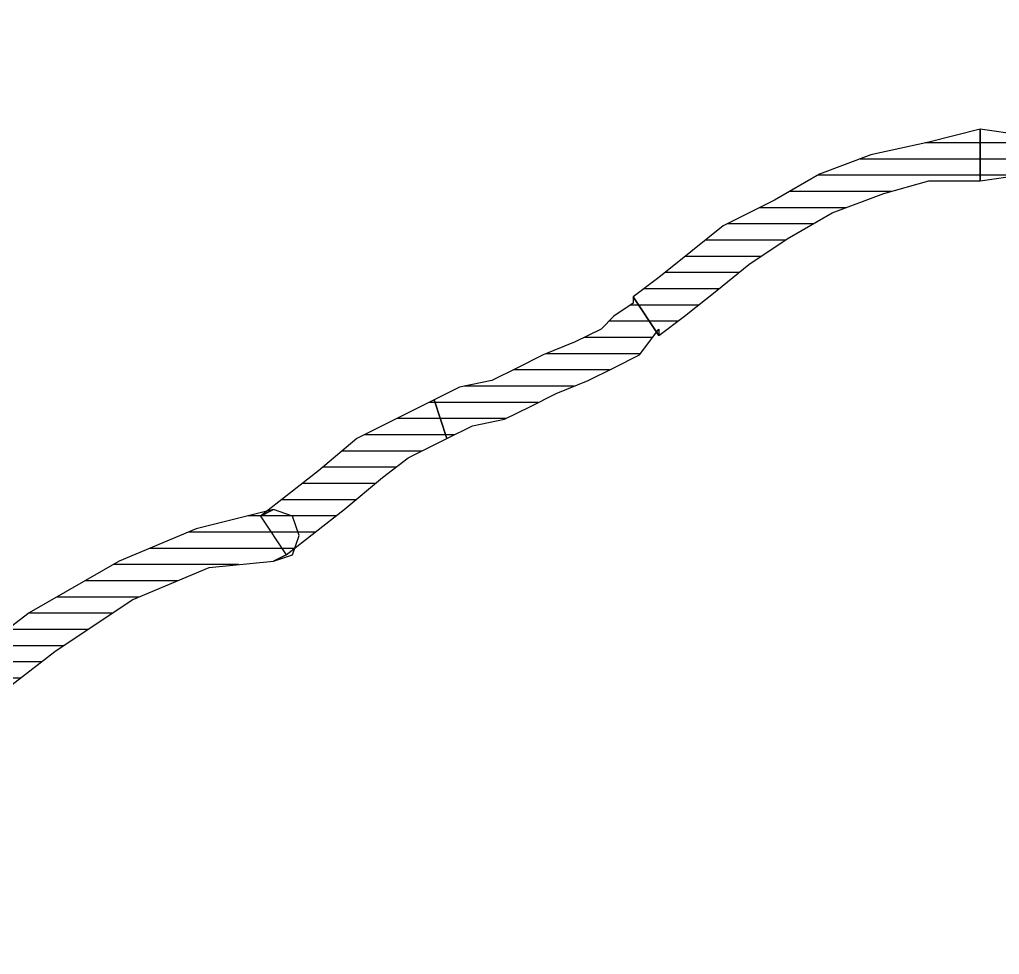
# Model space of a CAD drawing. Header units: millimetres. Extents: x 33350 to 35310, y -217097 to -211540.
# Drawn here: x 34595.44 to 34602.98, y -214315.72 to -214308.52 of the extents above; entities that cross this region are included whole.
import ezdxf

# ---------------------------------------------------------------- set-up
doc = ezdxf.new("R2010")
doc.units = ezdxf.units.MM
doc.header["$LTSCALE"] = 60
doc.header["$MEASUREMENT"] = 0
pattern_1 = [(360, (-5108.51305, -673.59423), (1e-16, 0.125), [25])]

# ---------------------------------------------------------------- blocks, each defined once
blk = doc.blocks.new('by')
at = {"ltscale": 30}
h = blk.add_hatch(dxfattribs=at)
h.set_pattern_fill('DC_LINES', color=256, scale=0.1, style=0)
h.set_pattern_definition(pattern_1)
edge = h.paths.add_edge_path(flags=0)
edge.add_line((6395.906, 2256.6477), (6395.8562, 2256.6477))
edge.add_line((6395.8562, 2256.6477), (6396.0544, 2256.4987))
edge.add_line((6396.0544, 2256.4987), (6396.153, 2256.2999))
edge.add_line((6396.153, 2256.2999), (6396.3513, 2256.2006))
edge.add_line((6396.3513, 2256.2006), (6396.4997, 2256.0516))
edge.add_line((6396.4997, 2256.0516), (6396.7468, 2255.9523))
edge.add_line((6396.7468, 2255.9523), (6396.9939, 2255.8529))
edge.add_line((6396.9939, 2255.8529), (6397.2907, 2255.7536))
edge.add_line((6397.2907, 2255.7536), (6397.6374, 2255.8032))
edge.add_line((6397.6374, 2255.8032), (6397.6374, 2255.4058))
edge.add_line((6397.6374, 2255.4058), (6397.2907, 2255.4555))
edge.add_line((6397.2907, 2255.4555), (6396.8952, 2255.5548))
edge.add_line((6396.8952, 2255.5548), (6396.6482, 2255.6542))
edge.add_line((6396.6482, 2255.6542), (6396.4001, 2255.7536))
edge.add_line((6396.4001, 2255.7536), (6396.153, 2255.9025))
edge.add_line((6396.153, 2255.9025), (6395.9548, 2256.1013))
edge.add_line((6395.9548, 2256.1013), (6395.7575, 2256.2999))
edge.add_line((6395.7575, 2256.2999), (6395.6579, 2256.449))
edge.add_line((6395.6579, 2256.449), (6395.6091, 2256.449))
h = blk.add_hatch(dxfattribs=at)
h.set_pattern_fill('DC_LINES', color=256, scale=0.1, style=0)
h.set_pattern_definition(pattern_1)
edge = h.paths.add_edge_path(flags=0)
edge.add_line((6395.906, 2256.6477), (6395.8562, 2256.6477))
edge.add_line((6395.8562, 2256.6477), (6396.0544, 2256.4987))
edge.add_line((6396.0544, 2256.4987), (6396.153, 2256.2999))
edge.add_line((6396.153, 2256.2999), (6396.3513, 2256.2006))
edge.add_line((6396.3513, 2256.2006), (6396.4997, 2256.0516))
edge.add_line((6396.4997, 2256.0516), (6396.7468, 2255.9523))
edge.add_line((6396.7468, 2255.9523), (6396.9939, 2255.8529))
edge.add_line((6396.9939, 2255.8529), (6397.2907, 2255.7536))
edge.add_line((6397.2907, 2255.7536), (6397.6374, 2255.8032))
edge.add_line((6397.6374, 2255.8032), (6397.6374, 2255.4058))
edge.add_line((6397.6374, 2255.4058), (6397.2907, 2255.4555))
edge.add_line((6397.2907, 2255.4555), (6396.8952, 2255.5548))
edge.add_line((6396.8952, 2255.5548), (6396.6482, 2255.6542))
edge.add_line((6396.6482, 2255.6542), (6396.4001, 2255.7536))
edge.add_line((6396.4001, 2255.7536), (6396.153, 2255.9025))
edge.add_line((6396.153, 2255.9025), (6395.9548, 2256.1013))
edge.add_line((6395.9548, 2256.1013), (6395.7575, 2256.2999))
edge.add_line((6395.7575, 2256.2999), (6395.6579, 2256.449))
edge.add_line((6395.6579, 2256.449), (6395.6091, 2256.449))
h = blk.add_hatch(dxfattribs=at)
h.set_pattern_fill('DC_LINES', color=256, scale=0.1, style=0)
h.set_pattern_definition(pattern_1)
edge = h.paths.add_edge_path(flags=0)
edge.add_line((6397.6374, 2255.8032), (6398.0329, 2255.7039))
edge.add_line((6398.0329, 2255.7039), (6398.4782, 2255.6045))
edge.add_line((6398.4782, 2255.6045), (6398.8738, 2255.4555))
edge.add_line((6398.8738, 2255.4555), (6399.2204, 2255.2568))
edge.add_line((6399.2204, 2255.2568), (6399.6159, 2255.0581))
edge.add_line((6399.6159, 2255.0581), (6399.864, 2254.8594))
edge.add_line((6399.864, 2254.8594), (6400.1111, 2254.6607))
edge.add_line((6400.1111, 2254.6607), (6400.3093, 2254.5117))
edge.add_line((6400.3093, 2254.5117), (6400.1111, 2254.2136))
edge.add_line((6400.1111, 2254.2136), (6399.9128, 2254.3627))
edge.add_line((6399.9128, 2254.3627), (6399.6657, 2254.5614))
edge.add_line((6399.6657, 2254.5614), (6399.4187, 2254.7601))
edge.add_line((6399.4187, 2254.7601), (6399.1218, 2254.9588))
edge.add_line((6399.1218, 2254.9588), (6398.7751, 2255.1575))
edge.add_line((6398.7751, 2255.1575), (6398.3796, 2255.3065))
edge.add_line((6398.3796, 2255.3065), (6398.0329, 2255.4058))
edge.add_line((6398.0329, 2255.4058), (6397.6374, 2255.4058))
h = blk.add_hatch(dxfattribs=at)
h.set_pattern_fill('DC_LINES', color=256, scale=0.1, style=0)
h.set_pattern_definition(pattern_1)
edge = h.paths.add_edge_path(flags=0)
edge.add_line((6397.6374, 2255.8032), (6398.0329, 2255.7039))
edge.add_line((6398.0329, 2255.7039), (6398.4782, 2255.6045))
edge.add_line((6398.4782, 2255.6045), (6398.8738, 2255.4555))
edge.add_line((6398.8738, 2255.4555), (6399.2204, 2255.2568))
edge.add_line((6399.2204, 2255.2568), (6399.6159, 2255.0581))
edge.add_line((6399.6159, 2255.0581), (6399.864, 2254.8594))
edge.add_line((6399.864, 2254.8594), (6400.1111, 2254.6607))
edge.add_line((6400.1111, 2254.6607), (6400.3093, 2254.5117))
edge.add_line((6400.3093, 2254.5117), (6400.1111, 2254.2136))
edge.add_line((6400.1111, 2254.2136), (6399.9128, 2254.3627))
edge.add_line((6399.9128, 2254.3627), (6399.6657, 2254.5614))
edge.add_line((6399.6657, 2254.5614), (6399.4187, 2254.7601))
edge.add_line((6399.4187, 2254.7601), (6399.1218, 2254.9588))
edge.add_line((6399.1218, 2254.9588), (6398.7751, 2255.1575))
edge.add_line((6398.7751, 2255.1575), (6398.3796, 2255.3065))
edge.add_line((6398.3796, 2255.3065), (6398.0329, 2255.4058))
edge.add_line((6398.0329, 2255.4058), (6397.6374, 2255.4058))
h = blk.add_hatch(dxfattribs=at)
h.set_pattern_fill('DC_LINES', color=256, scale=0.1, style=0)
h.set_pattern_definition(pattern_1)
edge = h.paths.add_edge_path(flags=0)
edge.add_line((6400.3093, 2254.5117), (6400.3093, 2254.4621))
edge.add_line((6400.3093, 2254.4621), (6400.4577, 2254.3627))
edge.add_line((6400.4577, 2254.3627), (6400.5564, 2254.2633))
edge.add_line((6400.5564, 2254.2633), (6400.7546, 2254.164))
edge.add_line((6400.7546, 2254.164), (6401.0017, 2254.0646))
edge.add_line((6401.0017, 2254.0646), (6401.1999, 2253.9653))
edge.add_line((6401.1999, 2253.9653), (6401.3972, 2253.8659))
edge.add_line((6401.3972, 2253.8659), (6401.6452, 2253.8162))
edge.add_line((6401.6452, 2253.8162), (6401.8425, 2253.7169))
edge.add_line((6401.8425, 2253.7169), (6401.7439, 2253.4188))
edge.add_line((6401.7439, 2253.4188), (6401.5456, 2253.5182))
edge.add_line((6401.5456, 2253.5182), (6401.2986, 2253.5679))
edge.add_line((6401.2986, 2253.5679), (6401.1003, 2253.6673))
edge.add_line((6401.1003, 2253.6673), (6400.903, 2253.7666))
edge.add_line((6400.903, 2253.7666), (6400.655, 2253.8659))
edge.add_line((6400.655, 2253.8659), (6400.4577, 2253.9653))
edge.add_line((6400.4577, 2253.9653), (6400.2595, 2254.0646))
edge.add_line((6400.2595, 2254.0646), (6400.1111, 2254.2633))
edge.add_line((6400.1111, 2254.2633), (6400.1111, 2254.2136))
h = blk.add_hatch(dxfattribs=at)
h.set_pattern_fill('DC_LINES', color=256, scale=0.1, style=0)
h.set_pattern_definition(pattern_1)
edge = h.paths.add_edge_path(flags=0)
edge.add_line((6400.3093, 2254.5117), (6400.3093, 2254.4621))
edge.add_line((6400.3093, 2254.4621), (6400.4577, 2254.3627))
edge.add_line((6400.4577, 2254.3627), (6400.5564, 2254.2633))
edge.add_line((6400.5564, 2254.2633), (6400.7546, 2254.164))
edge.add_line((6400.7546, 2254.164), (6401.0017, 2254.0646))
edge.add_line((6401.0017, 2254.0646), (6401.1999, 2253.9653))
edge.add_line((6401.1999, 2253.9653), (6401.3972, 2253.8659))
edge.add_line((6401.3972, 2253.8659), (6401.6452, 2253.8162))
edge.add_line((6401.6452, 2253.8162), (6401.8425, 2253.7169))
edge.add_line((6401.8425, 2253.7169), (6401.7439, 2253.4188))
edge.add_line((6401.7439, 2253.4188), (6401.5456, 2253.5182))
edge.add_line((6401.5456, 2253.5182), (6401.2986, 2253.5679))
edge.add_line((6401.2986, 2253.5679), (6401.1003, 2253.6673))
edge.add_line((6401.1003, 2253.6673), (6400.903, 2253.7666))
edge.add_line((6400.903, 2253.7666), (6400.655, 2253.8659))
edge.add_line((6400.655, 2253.8659), (6400.4577, 2253.9653))
edge.add_line((6400.4577, 2253.9653), (6400.2595, 2254.0646))
edge.add_line((6400.2595, 2254.0646), (6400.1111, 2254.2633))
edge.add_line((6400.1111, 2254.2633), (6400.1111, 2254.2136))
h = blk.add_hatch(dxfattribs=at)
h.set_pattern_fill('DC_LINES', color=256, scale=0.1, style=0)
h.set_pattern_definition(pattern_1)
edge = h.paths.add_edge_path(flags=0)
edge.add_line((6401.8425, 2253.7169), (6402.1394, 2253.5679))
edge.add_line((6402.1394, 2253.5679), (6402.4363, 2253.4188))
edge.add_line((6402.4363, 2253.4188), (6402.7331, 2253.1705))
edge.add_line((6402.7331, 2253.1705), (6403.1784, 2252.8228))
edge.add_line((6403.1784, 2252.8228), (6402.9802, 2252.5247))
edge.add_line((6402.9802, 2252.5247), (6402.5349, 2252.8725))
edge.add_line((6402.5349, 2252.8725), (6402.239, 2253.1208))
edge.add_line((6402.239, 2253.1208), (6402.0407, 2253.2698))
edge.add_line((6402.0407, 2253.2698), (6401.7439, 2253.4188))
h = blk.add_hatch(dxfattribs=at)
h.set_pattern_fill('DC_LINES', color=256, scale=0.1, style=0)
h.set_pattern_definition(pattern_1)
edge = h.paths.add_edge_path(flags=0)
edge.add_line((6401.8425, 2253.7169), (6402.1394, 2253.5679))
edge.add_line((6402.1394, 2253.5679), (6402.4363, 2253.4188))
edge.add_line((6402.4363, 2253.4188), (6402.7331, 2253.1705))
edge.add_line((6402.7331, 2253.1705), (6403.1784, 2252.8228))
edge.add_line((6403.1784, 2252.8228), (6402.9802, 2252.5247))
edge.add_line((6402.9802, 2252.5247), (6402.5349, 2252.8725))
edge.add_line((6402.5349, 2252.8725), (6402.239, 2253.1208))
edge.add_line((6402.239, 2253.1208), (6402.0407, 2253.2698))
edge.add_line((6402.0407, 2253.2698), (6401.7439, 2253.4188))
h = blk.add_hatch(dxfattribs=at)
h.set_pattern_fill('DC_LINES', color=256, scale=0.1, style=0)
h.set_pattern_definition(pattern_1)
edge = h.paths.add_edge_path(flags=0)
edge.add_line((6403.1784, 2252.8228), (6403.0798, 2252.8725))
edge.add_line((6403.0798, 2252.8725), (6403.6736, 2252.7234))
edge.add_line((6403.6736, 2252.7234), (6404.2673, 2252.475))
edge.add_line((6404.2673, 2252.475), (6404.9597, 2252.0777))
edge.add_line((6404.9597, 2252.0777), (6405.6032, 2251.581))
edge.add_line((6405.6032, 2251.581), (6406.197, 2251.0345))
edge.add_line((6406.197, 2251.0345), (6406.7409, 2250.4881))
edge.add_line((6406.7409, 2250.4881), (6407.2351, 2250.041))
edge.add_line((6407.2351, 2250.041), (6407.6316, 2249.6436))
edge.add_line((6407.6316, 2249.6436), (6407.3347, 2249.445))
edge.add_line((6407.3347, 2249.445), (6407.0378, 2249.8423))
edge.add_line((6407.0378, 2249.8423), (6406.5427, 2250.2894))
edge.add_line((6406.5427, 2250.2894), (6405.9988, 2250.8358))
edge.add_line((6405.9988, 2250.8358), (6405.405, 2251.2829))
edge.add_line((6405.405, 2251.2829), (6404.7614, 2251.7796))
edge.add_line((6404.7614, 2251.7796), (6404.1677, 2252.177))
edge.add_line((6404.1677, 2252.177), (6403.5739, 2252.4254))
edge.add_line((6403.5739, 2252.4254), (6403.0798, 2252.475))
edge.add_line((6403.0798, 2252.475), (6402.9802, 2252.5247))
edge.add_line((6402.9802, 2252.5247), (6403.0798, 2252.475))
edge.add_line((6403.0798, 2252.475), (6402.9314, 2252.5247))
edge.add_line((6402.9314, 2252.5247), (6402.8816, 2252.6737))
edge.add_line((6402.8816, 2252.6737), (6402.9314, 2252.8228))
edge.add_line((6402.9314, 2252.8228), (6403.0798, 2252.8725))
h = blk.add_hatch(dxfattribs=at)
h.set_pattern_fill('DC_LINES', color=256, scale=0.1, style=0)
h.set_pattern_definition(pattern_1)
edge = h.paths.add_edge_path(flags=0)
edge.add_line((6403.1784, 2252.8228), (6403.0798, 2252.8725))
edge.add_line((6403.0798, 2252.8725), (6403.6736, 2252.7234))
edge.add_line((6403.6736, 2252.7234), (6404.2673, 2252.475))
edge.add_line((6404.2673, 2252.475), (6404.9597, 2252.0777))
edge.add_line((6404.9597, 2252.0777), (6405.6032, 2251.581))
edge.add_line((6405.6032, 2251.581), (6406.197, 2251.0345))
edge.add_line((6406.197, 2251.0345), (6406.7409, 2250.4881))
edge.add_line((6406.7409, 2250.4881), (6407.2351, 2250.041))
edge.add_line((6407.2351, 2250.041), (6407.6316, 2249.6436))
edge.add_line((6407.6316, 2249.6436), (6407.3347, 2249.445))
edge.add_line((6407.3347, 2249.445), (6407.0378, 2249.8423))
edge.add_line((6407.0378, 2249.8423), (6406.5427, 2250.2894))
edge.add_line((6406.5427, 2250.2894), (6405.9988, 2250.8358))
edge.add_line((6405.9988, 2250.8358), (6405.405, 2251.2829))
edge.add_line((6405.405, 2251.2829), (6404.7614, 2251.7796))
edge.add_line((6404.7614, 2251.7796), (6404.1677, 2252.177))
edge.add_line((6404.1677, 2252.177), (6403.5739, 2252.4254))
edge.add_line((6403.5739, 2252.4254), (6403.0798, 2252.475))
edge.add_line((6403.0798, 2252.475), (6402.9802, 2252.5247))
edge.add_line((6402.9802, 2252.5247), (6403.0798, 2252.475))
edge.add_line((6403.0798, 2252.475), (6402.9314, 2252.5247))
edge.add_line((6402.9314, 2252.5247), (6402.8816, 2252.6737))
edge.add_line((6402.8816, 2252.6737), (6402.9314, 2252.8228))
edge.add_line((6402.9314, 2252.8228), (6403.0798, 2252.8725))
for p, q in [((6397.2907, 2255.7536, -4.5045), (6397.6374, 2255.8032, -4.5045)), ((6397.2907, 2255.7536, -4.5045), (6397.6374, 2255.8032, -4.5045)), ((6397.6374, 2255.8032, -4.5045), (6397.6374, 2255.8032, -4.5045)), ((6397.6374, 2255.8032, -4.5045), (6398.0329, 2255.7039, -4.5045)), ((6397.6374, 2255.4058, -4.5045), (6397.6374, 2255.8032, -4.5045)), ((6397.6374, 2255.8032, -4.5045), (6397.6374, 2255.8032, -4.5045)), ((6397.6374, 2255.8032, -4.5045), (6397.6374, 2255.8032, -4.5045)), ((6397.6374, 2255.8032, -4.5045), (6398.0329, 2255.7039, -4.5045)), ((6397.6374, 2255.4058, -4.5045), (6397.6374, 2255.8032, -4.5045)), ((6397.6374, 2255.8032, -4.5045), (6397.6374, 2255.8032, -4.5045)), ((6397.6374, 2255.8032, -4.5045), (6397.6374, 2255.4058, -4.5045)), ((6397.6374, 2255.8032, -4.5045), (6397.6374, 2255.4058, -4.5045)), ((6398.0329, 2255.7039, -4.5045), (6398.4782, 2255.6045, -4.5045)), ((6398.0329, 2255.7039, -4.5045), (6398.4782, 2255.6045, -4.5045)), ((6398.4782, 2255.6045, -4.5045), (6398.8738, 2255.4555, -4.5045)), ((6398.4782, 2255.6045, -4.5045), (6398.8738, 2255.4555, -4.5045)), ((6397.6374, 2255.4058, -4.5045), (6397.2907, 2255.4555, -4.5045)), ((6397.6374, 2255.4058, -4.5045), (6397.2907, 2255.4555, -4.5045)), ((6398.0329, 2255.4058, -4.5045), (6397.6374, 2255.4058, -4.5045)), ((6397.6374, 2255.4058, -4.5045), (6397.6374, 2255.4058, -4.5045)), ((6398.0329, 2255.4058, -4.5045), (6397.6374, 2255.4058, -4.5045)), ((6397.6374, 2255.4058, -4.5045), (6397.6374, 2255.4058, -4.5045)), ((6398.3796, 2255.3065, -4.5045), (6398.0329, 2255.4058, -4.5045)), ((6398.3796, 2255.3065, -4.5045), (6398.0329, 2255.4058, -4.5045)), ((6398.8738, 2255.4555, -4.5045), (6399.2204, 2255.2568, -4.5045)), ((6398.8738, 2255.4555, -4.5045), (6399.2204, 2255.2568, -4.5045)), ((6398.7751, 2255.1575, -4.5045), (6398.3796, 2255.3065, -4.5045)), ((6398.7751, 2255.1575, -4.5045), (6398.3796, 2255.3065, -4.5045)), ((6399.2204, 2255.2568, -4.5045), (6399.6159, 2255.0581, -4.5045)), ((6399.2204, 2255.2568, -4.5045), (6399.6159, 2255.0581, -4.5045)), ((6399.1218, 2254.9588, -4.5045), (6398.7751, 2255.1575, -4.5045)), ((6399.1218, 2254.9588, -4.5045), (6398.7751, 2255.1575, -4.5045)), ((6399.6159, 2255.0581, -4.5045), (6399.864, 2254.8594, -4.5045)), ((6399.6159, 2255.0581, -4.5045), (6399.864, 2254.8594, -4.5045)), ((6399.4187, 2254.7601, -4.5045), (6399.1218, 2254.9588, -4.5045)), ((6399.4187, 2254.7601, -4.5045), (6399.1218, 2254.9588, -4.5045)), ((6399.864, 2254.8594, -4.5045), (6400.1111, 2254.6607, -4.5045)), ((6399.864, 2254.8594, -4.5045), (6400.1111, 2254.6607, -4.5045)), ((6399.6657, 2254.5614, -4.5045), (6399.4187, 2254.7601, -4.5045)), ((6399.6657, 2254.5614, -4.5045), (6399.4187, 2254.7601, -4.5045)), ((6400.1111, 2254.6607, -4.5045), (6400.3093, 2254.5117, -4.5045)), ((6400.1111, 2254.6607, -4.5045), (6400.3093, 2254.5117, -4.5045)), ((6399.9128, 2254.3627, -4.5045), (6399.6657, 2254.5614, -4.5045)), ((6399.9128, 2254.3627, -4.5045), (6399.6657, 2254.5614, -4.5045)), ((6400.1111, 2254.2136, -4.5045), (6400.3093, 2254.5117, -4.5045)), ((6400.1111, 2254.2136, -4.5045), (6400.3093, 2254.5117, -4.5045)), ((6400.3093, 2254.5117, -4.5045), (6400.1111, 2254.2136, -4.5045)), ((6400.3093, 2254.5117, -4.5045), (6400.1111, 2254.2136, -4.5045)), ((6400.3093, 2254.5117, -4.5045), (6400.3093, 2254.4621, -4.5045)), ((6400.3093, 2254.5117, -4.5045), (6400.3093, 2254.5117, -4.5045)), ((6400.3093, 2254.5117, -4.5045), (6400.3093, 2254.4621, -4.5045)), ((6400.3093, 2254.5117, -4.5045), (6400.3093, 2254.5117, -4.5045)), ((6400.3093, 2254.4621, -4.5045), (6400.4577, 2254.3627, -4.5045)), ((6400.3093, 2254.4621, -4.5045), (6400.4577, 2254.3627, -4.5045)), ((6400.1111, 2254.2136, -4.5045), (6399.9128, 2254.3627, -4.5045)), ((6400.1111, 2254.2136, -4.5045), (6399.9128, 2254.3627, -4.5045)), ((6400.4577, 2254.3627, -4.5045), (6400.5564, 2254.2633, -4.5045)), ((6400.4577, 2254.3627, -4.5045), (6400.5564, 2254.2633, -4.5045)), ((6400.2595, 2254.0646, -4.5045), (6400.1111, 2254.2633, -4.5045)), ((6400.1111, 2254.2633, -4.5045), (6400.1111, 2254.2136, -4.5045)), ((6400.2595, 2254.0646, -4.5045), (6400.1111, 2254.2633, -4.5045)), ((6400.1111, 2254.2633, -4.5045), (6400.1111, 2254.2136, -4.5045)), ((6400.5564, 2254.2633, -4.5045), (6400.7546, 2254.164, -4.5045)), ((6400.5564, 2254.2633, -4.5045), (6400.7546, 2254.164, -4.5045)), ((6400.7546, 2254.164, -4.5045), (6401.0017, 2254.0646, -4.5045)), ((6400.7546, 2254.164, -4.5045), (6401.0017, 2254.0646, -4.5045)), ((6400.4577, 2253.9653, -4.5045), (6400.2595, 2254.0646, -4.5045)), ((6400.4577, 2253.9653, -4.5045), (6400.2595, 2254.0646, -4.5045)), ((6401.0017, 2254.0646, -4.5045), (6401.1999, 2253.9653, -4.5045)), ((6401.0017, 2254.0646, -4.5045), (6401.1999, 2253.9653, -4.5045)), ((6400.655, 2253.8659, -4.5045), (6400.4577, 2253.9653, -4.5045)), ((6400.655, 2253.8659, -4.5045), (6400.4577, 2253.9653, -4.5045)), ((6401.1999, 2253.9653, -4.5045), (6401.3972, 2253.8659, -4.5045)), ((6401.1999, 2253.9653, -4.5045), (6401.3972, 2253.8659, -4.5045)), ((6400.903, 2253.7666, -4.5045), (6400.655, 2253.8659, -4.5045)), ((6400.903, 2253.7666, -4.5045), (6400.655, 2253.8659, -4.5045)), ((6401.3972, 2253.8659, -4.5045), (6401.6452, 2253.8162, -4.5045)), ((6401.3972, 2253.8659, -4.5045), (6401.6452, 2253.8162, -4.5045)), ((6401.6452, 2253.8162, -4.5045), (6401.8425, 2253.7169, -4.5045)), ((6401.6452, 2253.8162, -4.5045), (6401.8425, 2253.7169, -4.5045)), ((6401.1003, 2253.6673, -4.5045), (6400.903, 2253.7666, -4.5045)), ((6401.1003, 2253.6673, -4.5045), (6400.903, 2253.7666, -4.5045)), ((6401.2986, 2253.5679, -4.5045), (6401.1003, 2253.6673, -4.5045)), ((6401.2986, 2253.5679, -4.5045), (6401.1003, 2253.6673, -4.5045)), ((6401.8425, 2253.7169, -4.5045), (6401.7439, 2253.4188, -4.5045)), ((6401.8425, 2253.7169, -4.5045), (6401.7439, 2253.4188, -4.5045)), ((6401.7439, 2253.4188, -4.5045), (6401.8425, 2253.7169, -4.5045)), ((6401.7439, 2253.4188, -4.5045), (6401.8425, 2253.7169, -4.5045)), ((6401.8425, 2253.7169, -4.5045), (6401.8425, 2253.7169, -4.5045)), ((6401.8425, 2253.7169, -4.5045), (6402.1394, 2253.5679, -4.5045)), ((6401.8425, 2253.7169, -4.5045), (6401.8425, 2253.7169, -4.5045)), ((6401.8425, 2253.7169, -4.5045), (6401.8425, 2253.7169, -4.5045)), ((6401.8425, 2253.7169, -4.5045), (6402.1394, 2253.5679, -4.5045)), ((6401.8425, 2253.7169, -4.5045), (6401.8425, 2253.7169, -4.5045)), ((6401.5456, 2253.5182, -4.5045), (6401.2986, 2253.5679, -4.5045)), ((6401.5456, 2253.5182, -4.5045), (6401.2986, 2253.5679, -4.5045)), ((6401.7439, 2253.4188, -4.5045), (6401.5456, 2253.5182, -4.5045)), ((6401.7439, 2253.4188, -4.5045), (6401.5456, 2253.5182, -4.5045)), ((6402.1394, 2253.5679, -4.5045), (6402.4363, 2253.4188, -4.5045)), ((6402.1394, 2253.5679, -4.5045), (6402.4363, 2253.4188, -4.5045)), ((6402.0407, 2253.2698, -4.5045), (6401.7439, 2253.4188, -4.5045)), ((6401.7439, 2253.4188, -4.5045), (6401.7439, 2253.4188, -4.5045)), ((6402.0407, 2253.2698, -4.5045), (6401.7439, 2253.4188, -4.5045)), ((6401.7439, 2253.4188, -4.5045), (6401.7439, 2253.4188, -4.5045)), ((6402.4363, 2253.4188, -4.5045), (6402.7331, 2253.1705, -4.5045)), ((6402.4363, 2253.4188, -4.5045), (6402.7331, 2253.1705, -4.5045)), ((6402.239, 2253.1208, -4.5045), (6402.0407, 2253.2698, -4.5045)), ((6402.239, 2253.1208, -4.5045), (6402.0407, 2253.2698, -4.5045)), ((6402.7331, 2253.1705, -4.5045), (6403.1784, 2252.8228, -4.5045)), ((6402.7331, 2253.1705, -4.5045), (6403.1784, 2252.8228, -4.5045)), ((6402.5349, 2252.8725, -4.5045), (6402.239, 2253.1208, -4.5045)), ((6402.5349, 2252.8725, -4.5045), (6402.239, 2253.1208, -4.5045)), ((6402.9802, 2252.5247, -4.5045), (6402.5349, 2252.8725, -4.5045)), ((6402.9802, 2252.5247, -4.5045), (6402.5349, 2252.8725, -4.5045)), ((6402.9314, 2252.8228, -4.5045), (6403.0798, 2252.8725, -4.5045)), ((6402.9314, 2252.8228, -4.5045), (6403.0798, 2252.8725, -4.5045)), ((6403.1784, 2252.8228, -4.5045), (6403.0798, 2252.8725, -4.5045)), ((6403.0798, 2252.8725, -4.5045), (6403.6736, 2252.7234, -4.5045)), ((6403.0798, 2252.8725, -4.5045), (6403.1784, 2252.8228, -4.5045)), ((6403.1784, 2252.8228, -4.5045), (6403.0798, 2252.8725, -4.5045)), ((6403.0798, 2252.8725, -4.5045), (6403.6736, 2252.7234, -4.5045)), ((6403.0798, 2252.8725, -4.5045), (6403.1784, 2252.8228, -4.5045)), ((6402.8816, 2252.6737, -4.5045), (6402.9314, 2252.8228, -4.5045)), ((6402.8816, 2252.6737, -4.5045), (6402.9314, 2252.8228, -4.5045)), ((6403.1784, 2252.8228, -4.5045), (6402.9802, 2252.5247, -4.5045)), ((6403.1784, 2252.8228, -4.5045), (6402.9802, 2252.5247, -4.5045)), ((6403.1784, 2252.8228, -4.5045), (6403.1784, 2252.8228, -4.5045)), ((6403.1784, 2252.8228, -4.5045), (6403.1784, 2252.8228, -4.5045)), ((6403.6736, 2252.7234, -4.5045), (6404.2673, 2252.475, -4.5045)), ((6403.6736, 2252.7234, -4.5045), (6404.2673, 2252.475, -4.5045)), ((6402.9314, 2252.5247, -4.5045), (6402.8816, 2252.6737, -4.5045)), ((6402.9314, 2252.5247, -4.5045), (6402.8816, 2252.6737, -4.5045)), ((6403.0798, 2252.475, -4.5045), (6402.9314, 2252.5247, -4.5045)), ((6403.0798, 2252.475, -4.5045), (6402.9314, 2252.5247, -4.5045)), ((6403.0798, 2252.475, -4.5045), (6402.9802, 2252.5247, -4.5045)), ((6402.9802, 2252.5247, -4.5045), (6403.0798, 2252.475, -4.5045)), ((6403.0798, 2252.475, -4.5045), (6402.9802, 2252.5247, -4.5045)), ((6402.9802, 2252.5247, -4.5045), (6403.0798, 2252.475, -4.5045)), ((6403.5739, 2252.4254, -4.5045), (6403.0798, 2252.475, -4.5045)), ((6403.5739, 2252.4254, -4.5045), (6403.0798, 2252.475, -4.5045)), ((6404.2673, 2252.475, -4.5045), (6404.9597, 2252.0777, -4.5045)), ((6404.2673, 2252.475, -4.5045), (6404.9597, 2252.0777, -4.5045)), ((6404.1677, 2252.177, -4.5045), (6403.5739, 2252.4254, -4.5045)), ((6404.1677, 2252.177, -4.5045), (6403.5739, 2252.4254, -4.5045)), ((6404.7614, 2251.7796, -4.5045), (6404.1677, 2252.177, -4.5045)), ((6404.7614, 2251.7796, -4.5045), (6404.1677, 2252.177, -4.5045)), ((6404.9597, 2252.0777, -4.5045), (6405.6032, 2251.581, -4.5045)), ((6404.9597, 2252.0777, -4.5045), (6405.6032, 2251.581, -4.5045)), ((6405.405, 2251.2829, -4.5045), (6404.7614, 2251.7796, -4.5045)), ((6405.405, 2251.2829, -4.5045), (6404.7614, 2251.7796, -4.5045))]:
    blk.add_line(p, q, dxfattribs=at)

msp = doc.modelspace()

# ---------------------------------------------------------------- block references
at = {"xscale": -1}
msp.add_blockref('by', (41000.4689, -216565.1672, 4.5045), dxfattribs=at)

doc.saveas('drawing.dxf')
